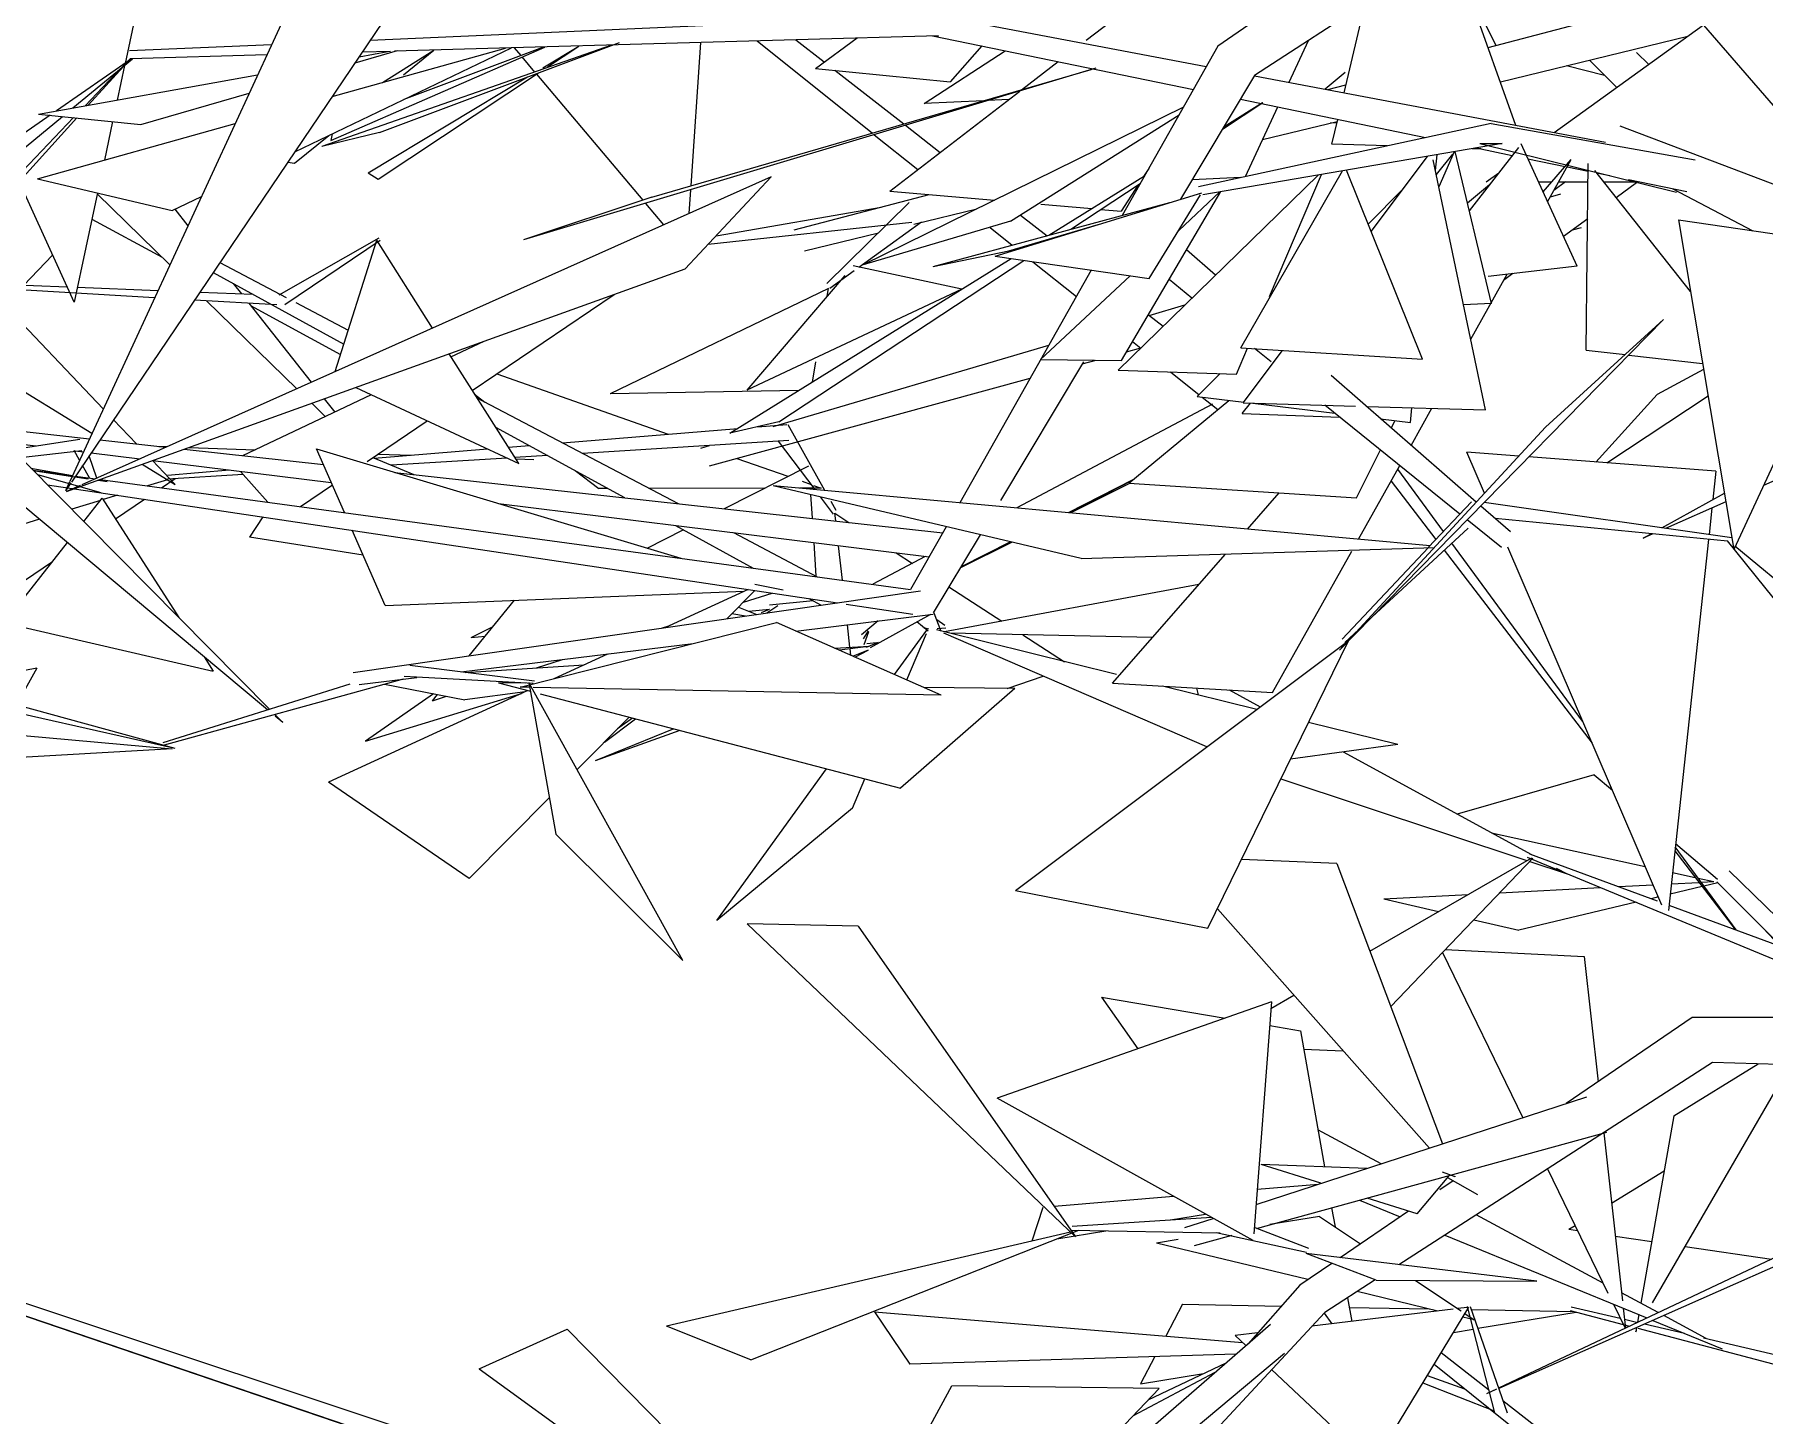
# Model space of a CAD drawing. Header units: millimetres. Extents: x 78096 to 288885, y -20632 to 149556.
# Drawn here: x 249421.2 to 249754.8, y 92259 to 92525.2 of the extents above; entities that cross this region are included whole.
import ezdxf

# ---------------------------------------------------------------- set-up
doc = ezdxf.new("R2010")
doc.units = ezdxf.units.MM
doc.layers.add('G-IMPT', color=8, linetype='Continuous', lineweight=9)
doc.layers.add('L-PLNT', color=71, linetype='Continuous', lineweight=9)

# ---------------------------------------------------------------- blocks, each defined once
blk = doc.blocks.new('ZZ-V - Tree Broadleaf 2 - 3dtree rotund SIMPLU-4826084-TOMH A-A')
at = {"layer": 'G-IMPT'}
for p, q in [((23927.52, 92524.13), (23983.17, 92566.95)), ((24079.62, 92488.92), (24020.91, 92556.81)), ((24010.41, 92507.71), (23998.18, 92542.08)), ((24006.59, 92523.12), (24000.88, 92534.51)), ((23977.27, 92514), (23981.35, 92531.17)), ((23898.79, 92528.88), (23789.48, 92524.09)), ((23898.79, 92528.88), (23950.72, 92519.03)), ((23899.05, 92524.99), (23816.71, 92522.63)), ((23875.36, 92518.7), (23883.4, 92524.57)), ((23897.94, 92524.99), (23948.22, 92514.6)), ((23897.94, 92524.99), (23899.05, 92524.99)), ((23966.68, 92516.01), (23970.4, 92524.07)), ((23741.54, 92518.81), (23743.26, 92520.6)), ((23770.45, 92523.25), (23743.07, 92522.05)), ((23769.54, 92521.28), (23743.27, 92520.52)), ((23774.96, 92502.62), (23816.75, 92522.65)), ((23836, 92523.18), (23780.14, 92503.6)), ((23781.92, 92504.8), (23823.18, 92522.81)), ((23782.17, 92513.28), (23815.57, 92522.6)), ((23786.57, 92519.78), (23794.74, 92522.14)), ((23787.36, 92520.95), (23792.91, 92521.95)), ((23793.42, 92521.96), (23787.93, 92521.8)), ((23791.28, 92506.31), (23837.55, 92523.68)), ((23791.86, 92515.98), (23801.76, 92522.2)), ((23816.65, 92522.63), (23794.2, 92521.98)), ((23795.92, 92517.44), (23801.79, 92522.2)), ((23796.07, 92512.74), (23822.79, 92522.8)), ((23822.78, 92518.8), (23829.72, 92522.98)), ((23823.69, 92518.98), (23829.72, 92522.98)), ((23896.31, 92511.92), (23911.91, 92522.1)), ((23907.46, 92523.02), (23901.35, 92516.09)), ((23725.53, 92509.87), (23767.77, 92517.44)), ((23743.47, 92520.53), (23729, 92510.5)), ((23732.17, 92511.06), (23743.67, 92520.53)), ((23734.51, 92511.48), (23741.37, 92518.64)), ((23741.9, 92519.07), (23735.13, 92511.59)), ((23791, 92497.3), (23821.95, 92517.83)), ((23929.44, 92518.73), (23819.08, 92485.62)), ((23843.83, 92493.88), (23928.54, 92518.48)), ((23875.36, 92518.7), (23901.35, 92516.09)), ((23915.11, 92514.58), (23922.14, 92519.99)), ((23960, 92517.27), (24027.67, 92504.44)), ((23745.28, 92507.88), (23766.13, 92513.89)), ((23789.09, 92498.52), (23819.85, 92517.04)), ((23889.71, 92495.04), (23914.79, 92514.33)), ((23946.31, 92511.23), (23884.52, 92480.79)), ((23907.74, 92512.44), (23896.31, 92511.92)), ((23912.62, 92512.66), (23908.61, 92512.48)), ((23953.84, 92506.97), (23961.61, 92512.1)), ((23954.16, 92507.51), (23961.57, 92512.11)), ((23957.28, 92512.73), (23993, 92505.36)), ((23958.27, 92497.83), (23964.48, 92511.25)), ((23727.78, 92509.65), (23686.38, 92480.94)), ((23690.08, 92476.41), (23730.16, 92509.41)), ((23721.27, 92497.66), (23732.31, 92509.19)), ((23732.9, 92509.13), (23722.04, 92497.13)), ((23725.33, 92497.42), (23763.43, 92508.05)), ((23725.53, 92509.87), (23745.28, 92507.88)), ((23912.96, 92489.2), (23945.47, 92509.74)), ((24005.62, 92508.09), (23949.21, 92495.87)), ((23974.93, 92504.11), (23976.05, 92508.86)), ((24005.62, 92508.09), (24045, 92501.09)), ((24030.43, 92507.62), (24118.23, 92474.25)), ((23774.92, 92500.41), (23781.54, 92505.77)), ((23791.28, 92506.31), (23780.14, 92503.6)), ((23782.16, 92506.07), (23781.92, 92504.8)), ((24007.76, 92504.19), (23950.04, 92494.33)), ((23985.6, 92503.75), (23974.93, 92504.11)), ((24003.49, 92504.19), (24041.39, 92494.85)), ((24003.49, 92504.19), (24007.76, 92504.19)), ((24022.23, 92480.53), (24011.43, 92504.12)), ((23773.59, 92500.6), (23774.92, 92500.41)), ((23982.5, 92487.21), (23993.34, 92501.72)), ((24004.54, 92452.86), (23994.49, 92501.08)), ((23994.92, 92499.02), (23995.22, 92502.04)), ((23995.09, 92498.21), (23998.27, 92502.12)), ((23998.48, 92502.6), (23995.57, 92495.87)), ((24005.72, 92473.35), (23998.69, 92502.64)), ((24010.91, 92503.46), (24001.43, 92491.23)), ((24003.7, 92503.15), (24002, 92503.2)), ((24002.78, 92503.34), (24009.71, 92501.9)), ((24012.73, 92501.28), (24019.94, 92499.79)), ((24015.65, 92494.9), (24021.1, 92501.11)), ((24016.54, 92492.97), (24021.1, 92501.11)), ((23725.33, 92497.42), (23751.31, 92491.29)), ((23789.09, 92498.52), (23791, 92497.3)), ((23920.38, 92486.54), (23938.82, 92497.99)), ((23933.71, 92460.51), (23972.28, 92498.12)), ((23939.61, 92499.38), (23938.62, 92497.86)), ((23957.36, 92497.63), (23948, 92497.2)), ((23957.38, 92464.82), (23976.99, 92498.93)), ((23962.89, 92474.69), (23972.93, 92498.24)), ((23992.38, 92462.63), (23977.74, 92499.06)), ((24020.32, 92499.71), (24024.36, 92498.88)), ((24023.97, 92464.35), (24024.38, 92500.36)), ((24044.09, 92475.67), (24025.61, 92498.99)), ((24025.95, 92498.55), (24028.54, 92498.01)), ((24032.15, 92497.27), (24043.38, 92494.95)), ((23751.31, 92491.29), (23756.94, 92493.98)), ((23843.83, 92493.88), (23819.08, 92485.62)), ((23889.71, 92495.04), (23909.89, 92493.29)), ((23910.01, 92482.47), (23949.83, 92494.71)), ((23924.61, 92487.68), (23937.98, 92496.5)), ((23937.56, 92496.22), (23934.27, 92491.17)), ((23934.35, 92462.38), (23953.51, 92494.92)), ((23939.68, 92478.19), (23949.62, 92494.33)), ((23945.39, 92487.46), (23953.34, 92494.89)), ((23981.92, 92488.64), (23988.59, 92495.37)), ((24001.06, 92492.74), (24005.34, 92496.28)), ((24040.67, 92495.45), (24056.13, 92487.38)), ((23898.08, 92480.52), (23943.68, 92492.82)), ((23918.78, 92492.52), (23928.63, 92491.66)), ((23930.41, 92491.51), (23934.27, 92491.17)), ((23912.96, 92489.2), (23884.52, 92480.79)), ((23912.62, 92483.49), (23929.85, 92488.57)), ((23858.87, 92448.33), (23913.11, 92482.02)), ((23868.32, 92450.52), (23915.52, 92481.67)), ((23898.08, 92480.52), (23912.62, 92483.49)), ((23910.01, 92482.47), (23939.68, 92478.19)), ((24022.23, 92480.53), (24005.1, 92478.58)), ((23918.75, 92462.58), (23936.03, 92478.72)), ((24001.7, 92466.49), (24008.7, 92478.99)), ((24005.72, 92473.35), (24000.32, 92473.12)), ((23956.53, 92459.76), (23958.65, 92464.74)), ((23957.38, 92464.82), (23992.38, 92462.63)), ((23957.83, 92454.17), (23965.41, 92464.32)), ((24023.97, 92464.35), (24031.48, 92463.49)), ((23918.75, 92462.58), (23934.35, 92462.38)), ((23933.71, 92460.51), (23956.53, 92459.76)), ((24032.2, 92463.41), (24046.42, 92461.79)), ((24046.62, 92460.6), (24037.68, 92455.8)), ((23948.98, 92455.42), (23953.38, 92459.86)), ((23935.8, 92438.73), (23955.08, 92454.68)), ((23948.98, 92455.42), (23957.95, 92454.33)), ((23957.64, 92452.16), (23959.24, 92454.13)), ((23957.83, 92454.17), (23979.5, 92453.56)), ((23959.69, 92454.12), (23975.49, 92452.2)), ((24025.86, 92442.78), (24037.68, 92455.8)), ((24027.95, 92442.62), (24047.46, 92455.58)), ((23868.32, 92450.52), (23858.87, 92448.33)), ((23957.64, 92452.16), (23976.45, 92451.43)), ((23981.59, 92453.51), (24004.54, 92452.86)), ((23984.32, 92451.13), (23990.09, 92450.43)), ((23986.39, 92449.33), (23987.12, 92450.79)), ((23990.09, 92450.43), (23990.37, 92453.26)), ((23990.21, 92446), (23994.22, 92453.15)), ((23979.65, 92435.89), (23984.28, 92445.12)), ((24010.95, 92443.92), (24000.97, 92444.68)), ((24004.37, 92436.79), (24000.97, 92444.68)), ((23980.07, 92427.91), (23988.03, 92442.1)), ((23996.45, 92429.37), (23987.62, 92441.38)), ((24048.99, 92441), (24012.94, 92443.77)), ((24048.99, 92441), (24048.39, 92435.53)), ((23935.8, 92438.73), (23979.65, 92435.89)), ((23986.35, 92439.11), (23995, 92427.84)), ((23958.67, 92429.87), (23964.79, 92436.85)), ((24048.22, 92433.91), (24047.66, 92428.8)), ((24023.28, 92392.85), (23998.07, 92427.16)), ((24047.56, 92427.87), (24039.81, 92356.29)), ((23932.63, 92400.15), (23954.44, 92425.04)), ((23963.51, 92398.36), (23978.77, 92425.59)), ((23996.58, 92425.78), (24025.13, 92388.57)), ((24038.56, 92357.35), (24008.86, 92426.36)), ((23725.19, 92403.04), (23707.89, 92399.64)), ((23725.19, 92403.04), (23721.29, 92395.98)), ((23932.63, 92400.15), (23963.51, 92398.36)), ((23948.82, 92399.21), (23949.12, 92397.89)), ((23955.11, 92398.85), (23961.12, 92395.57)), ((23977.09, 92386.88), (24013.42, 92367.1)), ((23965.1, 92381.68), (24012.52, 92365.94)), ((24025.5, 92382.5), (23999.11, 92374.89)), ((24025.5, 92382.5), (24029.02, 92379.53)), ((24005.71, 92371.3), (24035.36, 92364.78)), ((24013.01, 92367.25), (24037.67, 92358.17)), ((24041.05, 92367.81), (24052.69, 92352.64)), ((24052.89, 92352.57), (24041.14, 92368.56)), ((24041.21, 92369.23), (24049.32, 92362.38)), ((23975.86, 92365.4), (23957.52, 92366.17)), ((23975.86, 92365.4), (23996.27, 92311.32)), ((23982.26, 92348.45), (24013.47, 92366.49)), ((23986.28, 92337.8), (24013.71, 92366.39)), ((24012.61, 92366.58), (24066.32, 92344.32)), ((24013.09, 92365.75), (24020.27, 92363.37)), ((24018.21, 92364.49), (24020.27, 92363.37)), ((24051.56, 92363.98), (24080.54, 92335.64)), ((24007.32, 92359.74), (24026.69, 92360.74)), ((24030.19, 92360.93), (24036.88, 92361.27)), ((24046.33, 92360.93), (24040.15, 92359.46)), ((24040.37, 92361.45), (24045.71, 92361.73)), ((24040.6, 92363.63), (24045, 92362.67)), ((24045.56, 92362.54), (24048.57, 92361.88)), ((24046.14, 92361.75), (24048.57, 92361.88)), ((24049.35, 92361.66), (24046.68, 92361.02)), ((24049.17, 92361.83), (24061.6, 92349.36)), ((23984.93, 92358.57), (24001.24, 92359.42)), ((23984.93, 92358.57), (23995.5, 92356.11)), ((24033.58, 92357.89), (24011.01, 92352.49)), ((24037.89, 92358.92), (24036.53, 92358.59)), ((24039.92, 92357.34), (24068.02, 92346.99)), ((23993.76, 92310.51), (23952.86, 92356.65)), ((24002.32, 92354.52), (24011.01, 92352.49)), ((23883.56, 92353.29), (23862.19, 92353.71)), ((23862.19, 92353.71), (23925.5, 92293.37)), ((23883.56, 92353.29), (23925.5, 92293.37)), ((24058, 92352.97), (24061.28, 92349.48)), ((23996.28, 92348.22), (24011.75, 92316.35)), ((23996.79, 92348.76), (24023.6, 92347.47)), ((24023.6, 92347.47), (24026.28, 92323.28)), ((23963.29, 92338.7), (23910.41, 92320.12)), ((23930.48, 92339.6), (23954.36, 92335.56)), ((23930.48, 92339.6), (23937.5, 92329.64)), ((23963.29, 92338.7), (23959.87, 92293.95)), ((23963.19, 92337.43), (23967.62, 92339.99)), ((23962.94, 92334.11), (23968.85, 92333.11)), ((24044.42, 92335.65), (24020.1, 92319.07)), ((24132.42, 92335.63), (24044.42, 92335.65)), ((23968.85, 92333.11), (23973.49, 92306.88)), ((23969.47, 92329.6), (23977.14, 92329.26)), ((24048.31, 92327.01), (23987.83, 92288.01)), ((24036.77, 92280.65), (24063.39, 92326.53)), ((24040.86, 92316.71), (24057.12, 92326.73)), ((24129.45, 92324.44), (24048.31, 92327.01)), ((23959.77, 92292.66), (23910.41, 92320.12)), ((23960.31, 92299.63), (24024.09, 92320.37)), ((23984.44, 92307.48), (23972.23, 92314.04)), ((24040.86, 92316.71), (24034.5, 92280.57)), ((23960.38, 92295.02), (24027.98, 92313.56)), ((24027.37, 92313.42), (24030.96, 92281.03)), ((23972.8, 92303.7), (23961.32, 92307.32)), ((23981.66, 92306.57), (23961.32, 92307.32)), ((23991.4, 92297.82), (23997.49, 92305.09)), ((23998.3, 92304.21), (23995.74, 92302.47)), ((23998.73, 92304.97), (23996.28, 92305.86)), ((23997.25, 92304.81), (24003, 92301.54)), ((23998.67, 92304.97), (23998.57, 92305.09)), ((23998.63, 92305.09), (23998.67, 92304.97)), ((24016.53, 92306.51), (24028.16, 92282.55)), ((23921.37, 92299.27), (23944.41, 92301.21)), ((23960.53, 92302.56), (23972.36, 92303.55)), ((23980.28, 92300.47), (23988.1, 92297.26)), ((23991.4, 92297.82), (23981.73, 92300.87)), ((24087.11, 92302.07), (24007.08, 92264.22)), ((23879.98, 92224.74), (23660.69, 92299.33)), ((23660.72, 92299.27), (23879.98, 92224.73)), ((23667.77, 92298.92), (23881.67, 92227.84)), ((23917.12, 92292.59), (23919.24, 92299.09)), ((23924.88, 92295.47), (23951.7, 92297.15)), ((23943.79, 92296.65), (23950.56, 92297.78)), ((23972.56, 92297.29), (23962.97, 92295.73)), ((23972.56, 92297.29), (23980.43, 92292.04)), ((23974.89, 92299), (23975.54, 92295.3)), ((23989.71, 92298.35), (23976.51, 92289.36)), ((24027.23, 92284.48), (24002.76, 92297.63)), ((24088.87, 92300.27), (24007.1, 92264.16)), ((23924.51, 92294.31), (23846.64, 92276.18)), ((23862.86, 92269.64), (23926.17, 92294.68)), ((23921.89, 92292.99), (23931.35, 92294.57)), ((23924.65, 92294.7), (23953.39, 92294.14)), ((23946.55, 92295.16), (23952.05, 92296.95)), ((23948.43, 92291.74), (23955.7, 92293.73)), ((23970.06, 92290.39), (23952.6, 92294.14)), ((23970.51, 92291.15), (23960.13, 92295.12)), ((23996.71, 92293.73), (24035.69, 92277.75)), ((23683.16, 92291.69), (23879.96, 92224.7)), ((23945.29, 92292.85), (23941.09, 92292.17)), ((23970.3, 92285.13), (23941.09, 92292.17)), ((23974.9, 92288.26), (23968.74, 92284.07)), ((23983.48, 92285), (23969.96, 92290.15)), ((24014.43, 92284.82), (23969.96, 92290.15)), ((23968.74, 92284.07), (23958.77, 92272.78)), ((23983.28, 92285.07), (23973.56, 92278.8)), ((23983.48, 92285), (24014.43, 92284.82)), ((23991.05, 92284.95), (23999.83, 92279.09)), ((23977.96, 92281.64), (23978.76, 92277.07)), ((23995.36, 92279.08), (23979.81, 92282.83)), ((24029.21, 92280.41), (24031.47, 92275.75)), ((24037.85, 92278.77), (24030.79, 92282.57)), ((23886.74, 92278.89), (23957.69, 92273.03)), ((23886.74, 92278.89), (23893.52, 92268.84)), ((23973.56, 92278.8), (23913.08, 92213.76)), ((23946.14, 92280.38), (23942.92, 92274.25)), ((23946.14, 92280.38), (23965.17, 92280.02)), ((23998.33, 92279.44), (23971.08, 92276.14)), ((23973.44, 92278.68), (23974.91, 92276.6)), ((23978.29, 92279.78), (23993.66, 92279.49)), ((23982.88, 92249.42), (24001.32, 92279.81)), ((24001.08, 92279.78), (23999.15, 92279.54)), ((24002.38, 92277.39), (24000.18, 92277.92)), ((24000.58, 92278.59), (24002.38, 92277.39)), ((24001.02, 92279.95), (24006.32, 92259.46)), ((24001.61, 92279.95), (24008.75, 92259.44)), ((24001.75, 92279.34), (24021.65, 92278.97)), ((24003.07, 92275.74), (24022.06, 92278.86)), ((24020.85, 92279.18), (24032.33, 92276.16)), ((24021.08, 92279.91), (24030.52, 92277.69)), ((24031.12, 92279.62), (24031.54, 92275.79)), ((24031.35, 92277.5), (24033.69, 92276.95)), ((24034.12, 92278.39), (24033.85, 92276.91)), ((24036.82, 92277.28), (24050.2, 92271.8)), ((24047.1, 92273.8), (24038.91, 92278.2)), ((23810.51, 92267.95), (23827.5, 92275.58)), ((23827.5, 92275.58), (23870.93, 92231.41)), ((23862.86, 92269.64), (23846.64, 92276.18)), ((23906.95, 92227.8), (23963.09, 92276.54)), ((23960.62, 92274.87), (23956.28, 92274.35)), ((23958.35, 92272.42), (23956.28, 92274.35)), ((23998.38, 92274.96), (24002.15, 92275.58)), ((24033.69, 92275.98), (24033.53, 92275.08)), ((24033.53, 92275.08), (24033.69, 92275.36)), ((24033.92, 92275.75), (24106.03, 92256.79)), ((24035.24, 92276.58), (24042.92, 92274.78)), ((24046.57, 92273.93), (24106.98, 92259.75)), ((23878.88, 92198.36), (23965.77, 92270.92)), ((23956.43, 92270.75), (23893.52, 92268.84)), ((23996.03, 92271.08), (24005.16, 92263.96)), ((23810.51, 92267.95), (23852.44, 92237.56)), ((23936.66, 92258.96), (23952.42, 92267.27)), ((23940.82, 92270.28), (23938.05, 92265.02)), ((23939.51, 92261.95), (23954.52, 92269.1)), ((23982.88, 92249.42), (23963.3, 92267.77)), ((23994.64, 92268.8), (24062.68, 92214.33)), ((23849.01, 92167.67), (23901.65, 92264.66)), ((23941.61, 92264.16), (23850.22, 92168.31)), ((23941.61, 92264.16), (23901.65, 92264.66)), ((23938.05, 92265.02), (23950.15, 92267.02)), ((23992.49, 92265.26), (24006.23, 92259.8)), ((23993.33, 92266.64), (24000.53, 92264.09)), ((24006.69, 92264.04), (24004.77, 92263.13)), ((24006.42, 92263.85), (24004.77, 92263.13)), ((24007.92, 92261.8), (24066.53, 92216.08))]:
    blk.add_line(p, q, dxfattribs=at)
blk = doc.blocks.new('ZZ-V - Tree Broadleaf 2 - 3dtree rotund SIMPLU-4826109-TOMH A-A')
at = {"layer": 'G-IMPT'}
for p, q in [((24040.13, 92583.23), (23952.94, 92522.96)), ((24046.99, 92573.72), (23960.04, 92517.35)), ((23753, 92570.21), (23742.22, 92519.66)), ((23783.21, 92550.88), (23731.55, 92439)), ((23808.76, 92552.59), (23731.87, 92438.92)), ((24005.07, 92522.72), (24042, 92532.43)), ((23864.13, 92523.99), (23886.32, 92506.22)), ((23871.59, 92524.2), (23877.05, 92519.94)), ((24007.42, 92516.12), (24043.58, 92524.91)), ((24017.82, 92506.3), (24046.6, 92527.09)), ((23817.28, 92522.64), (23818.51, 92521.19)), ((23818.76, 92520.89), (23821.2, 92517.99)), ((23853.2, 92523.67), (23851.3, 92496.05)), ((23952.94, 92522.96), (23934.5, 92490.34)), ((24033.69, 92521.78), (24036.05, 92519.47)), ((23742.14, 92519.27), (23740.71, 92512.59)), ((23821.56, 92517.57), (23842.05, 92493.29)), ((23879.12, 92518.33), (23892.38, 92507.98)), ((23960.04, 92517.35), (23945.76, 92493.46)), ((23977.48, 92517.93), (23973.63, 92514.69)), ((24020.19, 92519.23), (24027.47, 92517.41)), ((24024.59, 92520.3), (24029.86, 92515)), ((23974.15, 92514.59), (23977.63, 92515.5)), ((23739.82, 92508.43), (23738.24, 92501.02)), ((23892.72, 92507.72), (23899.41, 92502.5)), ((23961.58, 92504.99), (23975.96, 92508.48)), ((23975.87, 92508.1), (23974.69, 92508.17)), ((23886.7, 92505.91), (23895.1, 92499.19)), ((23732.4, 92473.63), (23721.52, 92497.49)), ((23866.84, 92497.81), (23733.91, 92438.41)), ((23866.84, 92497.81), (23850.25, 92480.05)), ((24004.69, 92496.82), (24007.12, 92498.58)), ((23670.05, 92496.24), (23770.09, 92395.13)), ((23736.89, 92494.69), (23732.4, 92473.63)), ((23750.85, 92480.8), (23736.84, 92494.47)), ((23851.25, 92495.27), (23850.93, 92490.7)), ((23871.27, 92487.53), (23897.3, 92494.38)), ((24014.77, 92496.82), (24017.34, 92496.83)), ((24017.07, 92493.92), (24019.08, 92494.51)), ((24019.99, 92496.83), (24017.74, 92495.12)), ((24018.7, 92496.83), (24024.34, 92496.83)), ((24027.31, 92496.83), (24033.31, 92496.84)), ((24033.69, 92496.62), (24029.77, 92493.74)), ((23751.81, 92491.53), (23754.33, 92488.33)), ((23842.57, 92492.67), (23846.07, 92488.53)), ((23856.19, 92486.41), (23888, 92491.93)), ((23877.56, 92477.21), (23893.39, 92492.8)), ((23894.32, 92488.64), (23906.45, 92491.59)), ((23735.81, 92489.62), (23749.36, 92482.26)), ((23854.69, 92484.8), (23893.91, 92489.05)), ((23883.74, 92480.37), (23895.8, 92489.12)), ((23909.03, 92488.04), (23913.29, 92484.62)), ((23914.89, 92490.42), (23920, 92486.43)), ((24024.26, 92489.7), (24019.6, 92486.28)), ((24021.34, 92487.56), (24023.04, 92488.02)), ((24041.78, 92489.46), (24079.34, 92484.02)), ((24041.78, 92489.46), (24052.44, 92425.9)), ((23791.15, 92485.95), (23771.9, 92474.94)), ((23791.42, 92485.5), (23773.02, 92473.09)), ((23782.73, 92460.22), (23790.75, 92485.55)), ((23801.52, 92468.62), (23790.75, 92485.55)), ((23873.23, 92483.52), (23887.48, 92486.98)), ((24079.34, 92484.02), (24052.44, 92425.9)), ((23728.26, 92482.7), (23722.7, 92476.91)), ((23760.5, 92481.25), (23773.3, 92474.51)), ((23903.58, 92476.1), (23882.61, 92480.62)), ((23917.29, 92481.42), (23925.66, 92474.72)), ((23952.49, 92478.83), (23946.9, 92483.69)), ((23747.92, 92474.47), (23695.3, 92477.53)), ((23730.96, 92437.09), (23850.25, 92480.05)), ((23759.21, 92479.34), (23784.41, 92465.54)), ((23763.1, 92477.21), (23764.65, 92475.25)), ((23881.02, 92478.75), (23862.15, 92456.62)), ((23878.14, 92476.31), (23882.8, 92479.69)), ((23928.54, 92479.8), (23903.16, 92434.93)), ((23947.95, 92474.4), (23943.53, 92477.96)), ((24009.84, 92479.12), (24008.03, 92477.79)), ((23693.13, 92474.6), (23735.85, 92448.32)), ((23715.88, 92476.34), (23738.03, 92453.04)), ((23718.04, 92477.09), (23731.05, 92476.57)), ((23733.01, 92476.5), (23748.58, 92475.88)), ((23771.52, 92473.09), (23755.61, 92474.02)), ((23756.66, 92475.56), (23766.85, 92475.16)), ((23775.34, 92456.92), (23757.95, 92473.88)), ((23809.17, 92456.6), (23836.53, 92475.12)), ((23877.89, 92476.22), (23835.79, 92455.96)), ((23903.56, 92476.09), (23862.15, 92456.62)), ((23877.64, 92474.78), (23877.89, 92476.22)), ((24141.37, 92474.85), (24058.17, 92438.29)), ((23766.1, 92473.41), (23778.12, 92458.17)), ((23766.44, 92472.97), (23783.78, 92463.55)), ((23775.14, 92473.55), (23785.26, 92468.22)), ((23939.54, 92471.19), (23942.39, 92468.97)), ((23939.72, 92471.05), (23946.6, 92473.08)), ((23769.7, 92395.01), (23682.84, 92467.55)), ((24038.9, 92470.25), (23976.38, 92406.48)), ((24038.9, 92470.25), (24016.11, 92449.5)), ((23805.06, 92463.05), (23811.45, 92466.08)), ((23867.21, 92449.61), (23920.35, 92465.32)), ((23935.33, 92464.04), (23938.07, 92464.79)), ((23936.51, 92466.04), (23938.08, 92464.77)), ((23963.21, 92462.1), (23960.04, 92464.66)), ((23818.13, 92442.51), (23804.69, 92463.64)), ((23874.76, 92458.21), (23875.44, 92462.1)), ((23927.01, 92462.1), (23911.04, 92435.38)), ((23926.77, 92461.7), (23929.49, 92462.44)), ((23786.75, 92457.18), (23818.13, 92442.51)), ((23813.9, 92459.8), (23846.94, 92448.17)), ((23854.93, 92442.05), (23916.75, 92458.96)), ((23943.83, 92460.18), (23949.33, 92455.77)), ((24002.78, 92435.07), (23974.77, 92459.44)), ((23764.91, 92444.02), (23789.73, 92455.79)), ((23780.83, 92451.57), (23778.22, 92454.11)), ((23780.64, 92454.98), (23782.65, 92452.43)), ((23809.62, 92455.88), (23811.63, 92454.36)), ((23810.07, 92455.18), (23848.86, 92434.78)), ((23872.17, 92456.59), (23835.79, 92455.96)), ((23951.94, 92453.94), (23914.19, 92433.93)), ((23949.91, 92455.31), (23952.92, 92452.89)), ((23740.01, 92450.95), (23744.45, 92446.28)), ((23788.91, 92442.9), (23800.51, 92450.75)), ((23999.63, 92432.75), (23973.6, 92453.73)), ((23716.43, 92449.36), (23735.37, 92447.28)), ((23720.55, 92445.21), (23733.49, 92447.18)), ((23813.66, 92449.54), (23838.56, 92435.92)), ((23826.57, 92446.5), (23860.37, 92449.26)), ((23864.27, 92449.58), (23869.82, 92450.04)), ((23877.17, 92437.31), (23870.08, 92449.95)), ((23976.38, 92406.48), (24016.11, 92449.5)), ((23719.14, 92446.62), (23725.04, 92445.89)), ((23722.06, 92443.68), (23733.88, 92445)), ((23733.45, 92443.12), (23732.4, 92445)), ((23732.6, 92444.95), (23734.2, 92444.75)), ((23736.77, 92439.69), (23735.29, 92443.97)), ((23735.69, 92444.57), (23745.08, 92443.4)), ((23737.38, 92447.06), (23750.12, 92445.65)), ((23748.73, 92445.81), (23750.34, 92445.75)), ((23753.65, 92445.26), (23780.47, 92442.31)), ((23754.59, 92445.6), (23767.31, 92445.16)), ((23784.53, 92433.05), (23779.14, 92445.34)), ((23779.14, 92445.34), (23849.4, 92424.24)), ((23790.24, 92443.53), (23812.13, 92445.32)), ((23791.03, 92444.33), (23797.4, 92444.11)), ((23816.14, 92445.65), (23820.17, 92445.98)), ((23823.71, 92444.04), (23817.4, 92443.65)), ((23870.24, 92446.92), (23830.45, 92444.46)), ((23853.23, 92445.47), (23854.93, 92445.98)), ((23875.27, 92437.48), (23868.23, 92446.83)), ((23724.08, 92441.63), (23732.1, 92440.21)), ((23724.51, 92441.2), (23732.08, 92440.17)), ((23724.88, 92441.11), (23735.13, 92439.56)), ((23735.35, 92439.72), (23734.02, 92442.09)), ((23745.55, 92442.35), (23751.89, 92438.45)), ((23747.52, 92443.05), (23751.89, 92438.45)), ((23747.6, 92443.09), (23782, 92438.81)), ((23750.39, 92440.27), (23762.38, 92441.25)), ((23769.74, 92435.05), (23764.49, 92440.99)), ((23789.99, 92443.63), (23797.93, 92440.39)), ((23815.89, 92443.56), (23793.55, 92442.18)), ((23794.27, 92440.79), (23899.9, 92429.16)), ((23817.56, 92443.41), (23821.07, 92443.29)), ((23829.03, 92441.13), (23833.56, 92437.69)), ((23857.79, 92433.8), (23874.05, 92442.08)), ((23860.2, 92443.49), (23870.03, 92440.03)), ((23725.32, 92440.38), (23737.53, 92436.94)), ((23727.27, 92438.41), (23879.61, 92415.64)), ((23731.54, 92438.99), (23730.72, 92437.21)), ((23731.77, 92438.76), (23730.72, 92437.21)), ((23733.58, 92438.26), (23730.96, 92437.09)), ((23732.66, 92440.09), (23736.5, 92439.57)), ((23737.02, 92439.27), (23738.75, 92439.01)), ((23737.47, 92439.44), (23893.66, 92418.22)), ((23750.39, 92439.37), (23746.58, 92438.2)), ((23749.28, 92437.83), (23751.89, 92439.6)), ((23765, 92440.41), (23750.39, 92439.5)), ((23776.04, 92434.2), (23782.2, 92438.36)), ((23835.32, 92437.69), (23833.56, 92437.69)), ((23865.54, 92437.74), (23843.3, 92437.7)), ((23926.6, 92424.16), (23867.19, 92438.22)), ((23993.88, 92426.65), (23867.19, 92438.22)), ((23875.06, 92437.76), (23872.29, 92437.75)), ((23872.77, 92439.07), (23874.55, 92438.44)), ((23874.97, 92438.29), (23876.47, 92437.76)), ((23876.47, 92437.76), (23875.26, 92437.76)), ((23936.57, 92439.36), (23924.09, 92433.02)), ((23936.32, 92439.16), (23924.25, 92433.01)), ((23936.05, 92438.71), (23924.59, 92432.98)), ((23737.48, 92435.39), (23731.95, 92433.68)), ((23734.29, 92431.32), (23737.83, 92435.84)), ((23737.83, 92435.84), (23752.61, 92412.8)), ((23740.74, 92436.4), (23738.01, 92435.56)), ((23740.4, 92431.83), (23746, 92435.61)), ((23814.22, 92434.8), (23897.25, 92424.48)), ((23874.42, 92436.51), (23874.71, 92431.93)), ((23878.85, 92432.72), (23876.34, 92436.06)), ((23879.34, 92433.44), (23878.36, 92435.18)), ((23993.59, 92426.34), (24001.83, 92435.09)), ((24009.36, 92429.33), (24003.66, 92434.3)), ((24052.06, 92428.17), (24004.32, 92434.97)), ((24038.58, 92430.09), (24050.62, 92436.77)), ((24050.9, 92435.09), (24039.29, 92429.99)), ((23725.7, 92431.76), (23665.03, 92413.04)), ((23768.8, 92432.2), (23766.24, 92428.3)), ((23848.35, 92430.56), (23863.37, 92422.34)), ((23879.26, 92431.43), (23879.1, 92432.91)), ((23879.1, 92432.91), (23881.81, 92431.15)), ((24007.64, 92426.3), (24001.03, 92431.62)), ((24051.22, 92427.51), (24006.41, 92431.9)), ((23719.01, 92411.81), (23731.1, 92427.25)), ((23788.13, 92424.82), (23766.24, 92428.3)), ((23792.37, 92415.14), (23786.02, 92429.63)), ((23842.88, 92426.19), (23849.84, 92429.74)), ((23859.54, 92429.17), (23875.7, 92420.66)), ((23875.02, 92427.24), (23875.44, 92420.8)), ((23900.56, 92430.32), (23893.7, 92418.19)), ((23907.09, 92428.78), (23898.08, 92413.7)), ((23913.27, 92427.32), (23903.21, 92422.29)), ((23913.13, 92427.35), (23903.22, 92422.31)), ((23912.98, 92427.38), (23903.33, 92422.49)), ((23982.63, 92412.85), (24001.19, 92430.06)), ((24034.98, 92428.1), (24036.52, 92428.95)), ((24036.85, 92428.92), (24034.98, 92428.1)), ((24051.16, 92427.58), (24097.27, 92370.22)), ((23880.54, 92420.01), (23879.8, 92426.65)), ((23896.53, 92424.56), (23886.42, 92419.21)), ((23890.93, 92425.26), (23894.05, 92423.25)), ((23926.6, 92424.16), (23994.7, 92426.32)), ((23976.92, 92408.63), (23993.54, 92426.29)), ((24123.05, 92368.54), (24052.6, 92426.55)), ((23697.15, 92402.58), (23728.25, 92423.61)), ((23786.22, 92402.19), (23895.58, 92417.95)), ((23792.37, 92415.14), (23861.59, 92417.88)), ((23862.35, 92418.22), (23846.29, 92410.84)), ((23858.28, 92412.57), (23863.69, 92418.02)), ((23861.46, 92415.77), (23867, 92417.53)), ((23863.67, 92419.21), (23869.11, 92418.17)), ((23949.28, 92419.15), (23900.24, 92410.04)), ((23901.07, 92418.71), (23911.3, 92412.1)), ((23808.57, 92405.41), (23817.34, 92416.12)), ((23860.53, 92414.83), (23864.04, 92413.4)), ((23862.52, 92414.02), (23866.47, 92414.4)), ((23864.93, 92413.75), (23866.47, 92414.4)), ((23865.95, 92413.68), (23868.07, 92415.11)), ((23874.88, 92416.04), (23866.5, 92415.18)), ((23874.09, 92416.47), (23876.44, 92415.19)), ((23881.29, 92415.39), (23894.15, 92413.47)), ((23658.62, 92413.12), (23751.83, 92387.62)), ((23719.01, 92411.81), (23759.24, 92402.46)), ((23808.98, 92408.92), (23813.2, 92411.07)), ((23818.43, 92399.38), (23867.85, 92411.84)), ((23845.64, 92410.75), (23847.09, 92411.21)), ((23861.88, 92413.09), (23859.22, 92413.51)), ((23899.6, 92397.82), (23867.85, 92411.84)), ((23871.56, 92410.2), (23898.02, 92413.44)), ((23882, 92407.06), (23881.51, 92411.42)), ((23887.42, 92412.14), (23884.2, 92409.46)), ((23897.52, 92413.39), (23885.91, 92406.98)), ((23897.06, 92410.19), (23894.88, 92411.94)), ((23896.2, 92410.86), (23897.13, 92410.6)), ((23899.6, 92410.14), (23898.22, 92413.62)), ((23900.32, 92411.27), (23898.73, 92412.34)), ((23900.47, 92410.75), (23898.84, 92410.62)), ((23977.4, 92408.01), (23980.1, 92410.51)), ((23807.03, 92402.31), (23851.75, 92407.78)), ((23808.98, 92408.92), (23811.65, 92409.18)), ((23879.11, 92406.87), (23885.69, 92407.3)), ((23885.55, 92407.22), (23879.98, 92406.48)), ((23884.64, 92408.71), (23885.57, 92410.24)), ((23884.76, 92407.58), (23885.66, 92410.13)), ((23885.21, 92407.08), (23887.52, 92408.02)), ((23885.26, 92407.81), (23887.13, 92407.96)), ((23890.6, 92401.8), (23896.81, 92410.39)), ((23892.96, 92400.76), (23896.75, 92409.71)), ((23900.24, 92410.04), (23898.68, 92410.43)), ((23950.85, 92387.87), (23900.13, 92409.81)), ((23933.42, 92401.79), (23900.26, 92410.04)), ((23940.32, 92408.93), (23901.26, 92409.79)), ((23913.93, 92360.17), (23977.99, 92408.22)), ((23915.36, 92409.48), (23923.4, 92404.28)), ((23951.03, 92352.91), (23978.15, 92408.34)), ((23668.14, 92406.51), (23751.83, 92387.62)), ((23757.47, 92405.23), (23759.24, 92402.46)), ((23821.55, 92403.11), (23826.56, 92404.7)), ((23835.23, 92405.76), (23824.91, 92401.01)), ((23882.17, 92405.52), (23882.03, 92406.75)), ((23885.5, 92406.49), (23882.61, 92405.32)), ((23882.95, 92405.18), (23885.5, 92406.49)), ((23749.83, 92388.23), (23795.9, 92400.95)), ((23787.34, 92399.9), (23798.49, 92401.26)), ((23820.9, 92400.05), (23796.04, 92401.44)), ((23821.17, 92400.56), (23797.15, 92403.53)), ((23807.83, 92402.21), (23830.78, 92403.71)), ((23912.34, 92399.12), (23919.28, 92401.52)), ((23749.6, 92388.72), (23785.64, 92400)), ((23819.9, 92398.71), (23781.48, 92381.04)), ((23788.56, 92388.94), (23818.69, 92398.15)), ((23801.68, 92398.1), (23788.56, 92388.94)), ((23792.25, 92399.94), (23807.75, 92396.92)), ((23801.48, 92396.74), (23802.47, 92397.95)), ((23801.48, 92396.74), (23804.22, 92397.61)), ((23819.35, 92398.46), (23807.75, 92396.92)), ((23819.46, 92400.13), (23814.25, 92400.19)), ((23814.25, 92400.19), (23820.38, 92398.58)), ((23820.25, 92399.35), (23818.43, 92399.38)), ((23820.08, 92400.28), (23825.31, 92371.01)), ((23849.81, 92346.66), (23820.15, 92400.16)), ((23899.6, 92397.82), (23820.93, 92399.33)), ((23822.29, 92398.08), (23891.73, 92379.87)), ((23913.81, 92399.11), (23891.73, 92379.87)), ((23913.81, 92399.11), (23896.27, 92399.3)), ((23960.45, 92395.07), (23942.27, 92399.59)), ((23679.69, 92393.84), (23751.33, 92387.49)), ((23771.11, 92394.11), (23772.64, 92392.56)), ((23772.64, 92392.56), (23771.17, 92393.79)), ((23829.4, 92383.47), (23839.43, 92393.58)), ((23848.06, 92391.32), (23832.87, 92385.17)), ((23849.23, 92391.02), (23832.87, 92385.17)), ((23834.65, 92388.76), (23840.65, 92393.27)), ((23840.06, 92393.42), (23837.21, 92391.34)), ((23987.63, 92388.31), (23970.44, 92392.59)), ((23751.33, 92387.49), (23652.69, 92381.82)), ((23987.63, 92388.31), (23966.98, 92385.51)), ((23808.56, 92362.48), (23781.48, 92381.04)), ((23856.33, 92354.4), (23877.45, 92383.61)), ((23882.47, 92376.01), (23884.87, 92381.67)), ((23808.56, 92362.48), (23824.04, 92378.08)), ((23882.47, 92376.01), (23856.33, 92354.4)), ((23849.81, 92346.66), (23825.31, 92371.01)), ((23913.93, 92360.17), (23951.03, 92352.91)), ((24028.87, 92299.89), (24038.99, 92306.1)), ((24020.63, 92294.84), (24021.84, 92295.58)), ((24020.63, 92294.84), (24022.32, 92294.6)), ((24029.58, 92293.53), (24036.6, 92292.49)), ((24043.08, 92291.54), (24059.68, 92289.1))]:
    blk.add_line(p, q, dxfattribs=at)

msp = doc.modelspace()

# ---------------------------------------------------------------- block references
at = {"layer": 'L-PLNT'}
for name in ['ZZ-V - Tree Broadleaf 2 - 3dtree rotund SIMPLU-4826109-TOMH A-A', 'ZZ-V - Tree Broadleaf 2 - 3dtree rotund SIMPLU-4826084-TOMH A-A']:
    msp.add_blockref(name, (225696.455, 0), dxfattribs=at)

doc.saveas('drawing.dxf')
